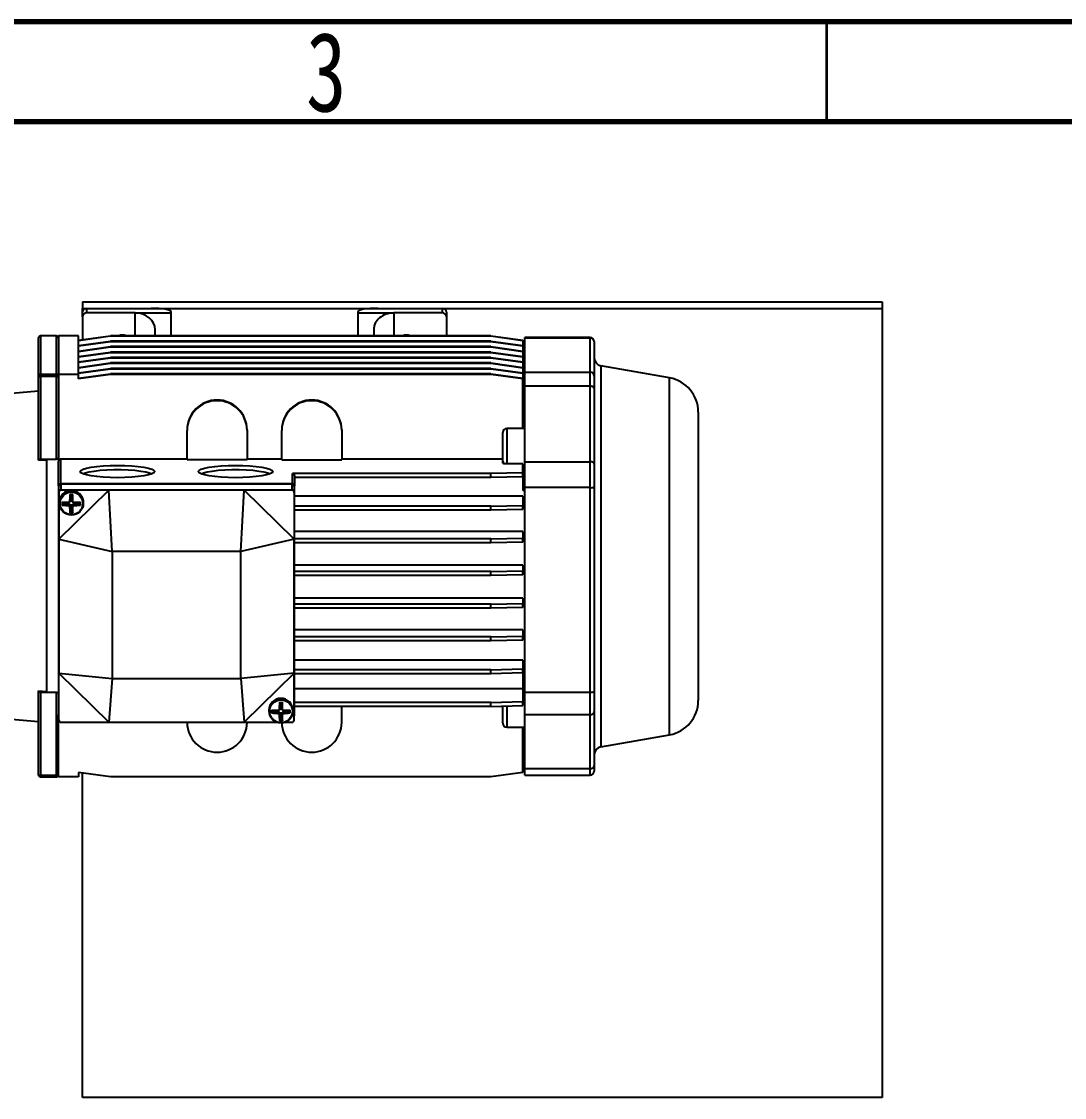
# Model space of a CAD drawing. Header units: millimetres. Extents: x 15 to 415, y 5 to 292.
# Drawn here: x 274.7 to 326.9, y 238.2 to 292 of the extents above; entities that cross this region are included whole.
import ezdxf

# ---------------------------------------------------------------- set-up
doc = ezdxf.new("R2010")
doc.units = ezdxf.units.MM
doc.styles.add('SLDTEXTSTYLE0', font='TXT', dxfattribs={"width": 0.75})

msp = doc.modelspace()

# ---------------------------------------------------------------- linework, layer by layer
at = {"color": 7, "linetype": 'Continuous', "lineweight": 70}
for p, q in [((15, 292), (415, 292)), ((20, 287), (410, 287))]:
    msp.add_line(p, q, dxfattribs=at)
at = {"color": 7, "linetype": 'Continuous', "lineweight": 35}
msp.add_line((315, 287), (315, 292), dxfattribs=at)
at = {"color": 7, "linetype": 'Continuous', "lineweight": 25}
for p, q in [((277.766, 277.987), (277.766, 277.658)), ((277.766, 277.987), (317.766, 277.987)), ((277.766, 277.461), (277.766, 277.658)), ((277.766, 277.658), (317.766, 277.658)), ((277.966, 277.658), (277.966, 277.427)), ((277.966, 277.658), (281.199, 277.658)), ((292.533, 277.658), (295.766, 277.658)), ((295.766, 277.427), (295.766, 277.658)), ((317.766, 277.987), (317.766, 277.658)), ((317.766, 277.658), (317.766, 238.204)), ((277.766, 277.23), (277.766, 277.461)), ((277.766, 277.23), (277.766, 276.099)), ((280.399, 277.427), (277.966, 277.427)), ((280.399, 277.427), (282.199, 277.427)), ((280.399, 276.293), (280.399, 277.427)), ((282.199, 277.427), (282.199, 277.493)), ((282.199, 276.293), (282.199, 277.427)), ((291.533, 277.493), (291.533, 277.427)), ((291.533, 277.427), (291.533, 276.293)), ((291.533, 277.427), (293.333, 277.427)), ((295.766, 277.427), (293.333, 277.427)), ((293.333, 277.427), (293.333, 276.293)), ((295.966, 277.461), (295.966, 277.23)), ((295.966, 277.23), (295.966, 276.293)), ((281.399, 276.293), (281.399, 276.592)), ((292.333, 276.592), (292.333, 276.293)), ((275.566, 274.267), (275.566, 276.178)), ((276.466, 276.278), (275.666, 276.278)), ((275.666, 276.277), (275.666, 276.278)), ((275.666, 276.277), (275.666, 274.366)), ((276.466, 276.277), (275.666, 276.277)), ((276.466, 276.277), (276.466, 276.278)), ((276.466, 274.366), (276.466, 276.277)), ((277.566, 276.293), (276.566, 276.293)), ((276.566, 276.293), (276.566, 274.349)), ((277.566, 274.349), (277.566, 276.293)), ((277.566, 276.071), (279.166, 276.293)), ((279.166, 276.26), (277.566, 276.038)), ((277.566, 275.798), (279.166, 276.02)), ((279.166, 275.987), (277.566, 275.765)), ((279.166, 276.26), (279.166, 276.293)), ((298.189, 276.293), (279.166, 276.293)), ((298.189, 276.26), (279.166, 276.26)), ((279.166, 275.987), (279.166, 276.02)), ((298.189, 276.02), (279.166, 276.02)), ((298.189, 275.987), (279.166, 275.987)), ((298.189, 276.293), (299.789, 276.071)), ((298.189, 276.26), (298.189, 276.293)), ((299.789, 276.038), (298.189, 276.26)), ((298.189, 275.987), (298.189, 276.02)), ((298.189, 276.02), (299.789, 275.798)), ((299.789, 275.765), (298.189, 275.987)), ((299.789, 276.038), (299.789, 276.071)), ((299.789, 276.038), (299.789, 275.798)), ((303.16, 276.198), (299.889, 276.198)), ((299.889, 276.175), (299.889, 276.198)), ((303.16, 276.175), (299.889, 276.175)), ((299.889, 274.467), (299.889, 276.175)), ((303.16, 276.175), (303.16, 276.198)), ((303.16, 274.467), (303.16, 276.175)), ((303.36, 275.998), (303.36, 275.978)), ((303.36, 275.978), (303.36, 274.27)), ((277.566, 275.525), (279.166, 275.747)), ((279.166, 275.714), (277.566, 275.492)), ((277.566, 275.252), (279.166, 275.474)), ((279.166, 275.441), (277.566, 275.219)), ((279.166, 275.714), (279.166, 275.747)), ((298.189, 275.747), (279.166, 275.747)), ((298.189, 275.714), (279.166, 275.714)), ((279.166, 275.441), (279.166, 275.474)), ((298.189, 275.474), (279.166, 275.474)), ((298.189, 275.441), (279.166, 275.441)), ((298.189, 275.747), (299.789, 275.525)), ((298.189, 275.714), (298.189, 275.747)), ((299.789, 275.492), (298.189, 275.714)), ((298.189, 275.474), (299.789, 275.252)), ((298.189, 275.441), (298.189, 275.474)), ((299.789, 275.219), (298.189, 275.441)), ((299.789, 275.765), (299.789, 275.798)), ((299.789, 275.765), (299.789, 275.525)), ((299.789, 275.492), (299.789, 275.525)), ((299.789, 275.492), (299.789, 275.252)), ((277.566, 274.98), (279.166, 275.201)), ((279.166, 275.168), (277.566, 274.946)), ((277.566, 274.707), (279.166, 274.928)), ((279.166, 275.168), (279.166, 275.201)), ((298.189, 275.201), (279.166, 275.201)), ((298.189, 275.168), (279.166, 275.168)), ((279.166, 274.895), (279.166, 274.928)), ((298.189, 274.928), (279.166, 274.928)), ((298.189, 275.168), (298.189, 275.201)), ((298.189, 275.201), (299.789, 274.98)), ((299.789, 274.946), (298.189, 275.168)), ((298.189, 274.928), (299.789, 274.707)), ((298.189, 274.895), (298.189, 274.928)), ((299.789, 275.219), (299.789, 275.252)), ((299.789, 275.219), (299.789, 274.98)), ((299.789, 274.946), (299.789, 274.98)), ((299.789, 274.946), (299.789, 274.707)), ((275.666, 274.251), (275.666, 274.366)), ((275.666, 274.366), (276.466, 274.366)), ((276.466, 274.251), (276.466, 274.366)), ((279.166, 274.895), (277.566, 274.673)), ((277.566, 274.434), (279.166, 274.656)), ((279.166, 274.622), (277.566, 274.4)), ((277.566, 274.161), (279.166, 274.383)), ((298.189, 274.895), (279.166, 274.895)), ((279.166, 274.622), (279.166, 274.656)), ((298.189, 274.656), (279.166, 274.656)), ((298.189, 274.622), (279.166, 274.622)), ((279.166, 274.349), (279.166, 274.383)), ((298.189, 274.383), (279.166, 274.383)), ((299.789, 274.673), (298.189, 274.895)), ((298.189, 274.656), (299.789, 274.434)), ((298.189, 274.622), (298.189, 274.656)), ((299.789, 274.4), (298.189, 274.622)), ((298.189, 274.349), (298.189, 274.383)), ((298.189, 274.383), (299.789, 274.161)), ((299.789, 274.673), (299.789, 274.707)), ((299.789, 274.673), (299.789, 274.434)), ((299.789, 274.4), (299.789, 274.434)), ((299.789, 274.4), (299.789, 274.161)), ((299.889, 274.467), (303.16, 274.467)), ((299.889, 273.765), (299.889, 274.467)), ((303.16, 273.765), (303.16, 274.467)), ((307.133, 274.183), (303.69, 274.79)), ((303.69, 274.79), (303.69, 255.731)), ((275.566, 270.105), (275.566, 274.267)), ((276.466, 274.251), (275.666, 274.251)), ((275.666, 274.251), (275.666, 270.112)), ((276.466, 270.112), (276.466, 274.251)), ((277.566, 274.349), (276.566, 274.349)), ((276.566, 274.349), (276.566, 270.112)), ((277.566, 274.127), (277.566, 274.349)), ((279.166, 274.349), (277.566, 274.127)), ((298.189, 274.349), (279.166, 274.349)), ((299.789, 274.127), (298.189, 274.349)), ((299.789, 274.127), (299.789, 274.161)), ((299.789, 271.65), (299.789, 274.127)), ((303.36, 274.27), (303.36, 273.648)), ((307.133, 274.061), (307.133, 274.183)), ((307.133, 256.338), (307.133, 274.061)), ((275.566, 273.523), (272.566, 273.26)), ((299.889, 273.809), (299.789, 273.809)), ((299.889, 273.61), (299.789, 273.61)), ((303.16, 273.765), (299.889, 273.765)), ((299.889, 269.99), (299.889, 273.765)), ((303.16, 269.99), (303.16, 273.765)), ((303.36, 273.648), (303.36, 269.873)), ((308.566, 272.475), (308.566, 258.045)), ((282.999, 271.592), (282.999, 271.559)), ((282.999, 270.079), (282.999, 271.559)), ((285.999, 271.592), (285.999, 271.559)), ((285.999, 271.559), (285.999, 270.079)), ((287.733, 271.592), (287.733, 271.559)), ((287.733, 270.079), (287.733, 271.559)), ((290.733, 271.592), (290.733, 271.559)), ((290.733, 271.559), (290.733, 270.079)), ((298.789, 269.999), (298.789, 271.45)), ((299.889, 271.65), (298.989, 271.65)), ((298.989, 271.65), (298.989, 269.88)), ((275.574, 270.062), (275.566, 270.105)), ((275.574, 270.062), (275.966, 270.082)), ((275.666, 270.112), (275.966, 270.112)), ((275.966, 270.112), (275.966, 258.465)), ((275.966, 270.112), (276.466, 270.112)), ((276.566, 270.112), (276.566, 270.014)), ((276.666, 270.112), (276.666, 268.887)), ((282.999, 270.112), (276.666, 270.112)), ((285.999, 270.079), (282.999, 270.079)), ((287.733, 270.112), (285.999, 270.112)), ((287.733, 270.079), (290.733, 270.079)), ((298.789, 270.112), (290.733, 270.112)), ((276.566, 268.788), (276.566, 269.997)), ((298.789, 269.926), (298.789, 269.999)), ((299.789, 269.88), (298.989, 269.88)), ((299.789, 269.442), (299.789, 269.88)), ((299.889, 269.836), (299.789, 269.836)), ((299.789, 269.754), (299.889, 269.754)), ((299.889, 269.99), (303.16, 269.99)), ((299.889, 268.697), (299.889, 269.99)), ((303.16, 268.697), (303.16, 269.99)), ((303.36, 269.873), (303.36, 268.73)), ((298.189, 269.405), (288.275, 269.405)), ((288.275, 268.887), (288.275, 269.405)), ((288.375, 269.306), (288.375, 268.788)), ((298.189, 269.205), (288.375, 269.205)), ((299.789, 269.442), (298.189, 269.405)), ((298.189, 269.205), (298.189, 269.405)), ((299.789, 269.242), (298.189, 269.205)), ((299.789, 269.242), (299.789, 269.442)), ((299.789, 269.242), (299.789, 268.546)), ((276.566, 268.788), (276.566, 257.338)), ((276.586, 268.475), (276.586, 268.768)), ((276.586, 266.113), (279.081, 268.574)), ((276.586, 268.475), (276.586, 266.113)), ((288.275, 268.887), (276.666, 268.887)), ((276.686, 268.867), (276.686, 268.574)), ((288.255, 268.867), (276.686, 268.867)), ((279.081, 268.574), (276.686, 268.574)), ((285.86, 268.574), (279.081, 268.574)), ((279.256, 265.501), (279.081, 268.574)), ((285.685, 265.501), (285.86, 268.574)), ((288.355, 266.113), (285.86, 268.574)), ((288.255, 268.574), (285.86, 268.574)), ((288.255, 268.574), (288.255, 268.867)), ((288.355, 268.768), (288.355, 268.475)), ((288.355, 268.475), (288.355, 266.113)), ((288.375, 257.338), (288.375, 268.788)), ((299.889, 268.546), (299.789, 268.546)), ((303.16, 268.697), (299.889, 268.697)), ((299.889, 258.466), (299.889, 268.697)), ((303.16, 258.466), (303.16, 268.697)), ((303.36, 268.73), (303.36, 258.499)), ((276.61, 267.959), (276.61, 267.915)), ((276.761, 267.971), (276.761, 267.871)), ((277.151, 267.987), (277.125, 267.964)), ((277.151, 268.356), (277.151, 267.987)), ((277.268, 267.987), (277.268, 268.356)), ((277.268, 267.987), (277.294, 267.964)), ((277.658, 267.871), (277.658, 267.971)), ((277.81, 267.915), (277.81, 267.959)), ((299.789, 268.265), (288.375, 268.265)), ((299.789, 268.265), (299.789, 267.807)), ((276.761, 267.871), (276.744, 267.823)), ((276.761, 267.871), (277.151, 267.871)), ((277.151, 267.871), (277.125, 267.798)), ((277.151, 267.487), (277.134, 267.438)), ((277.151, 267.871), (277.151, 267.487)), ((277.151, 267.487), (277.268, 267.487)), ((277.268, 267.871), (277.294, 267.798)), ((277.268, 267.871), (277.658, 267.871)), ((277.268, 267.487), (277.268, 267.871)), ((277.268, 267.487), (277.285, 267.438)), ((277.658, 267.871), (277.675, 267.823)), ((298.189, 267.77), (288.375, 267.77)), ((298.189, 267.57), (288.375, 267.57)), ((298.189, 267.77), (299.789, 267.807)), ((298.189, 267.57), (298.189, 267.77)), ((299.789, 267.607), (298.189, 267.57)), ((299.789, 267.607), (299.789, 267.807)), ((299.789, 266.507), (288.375, 266.507)), ((299.789, 266.507), (299.789, 266.171)), ((276.586, 266.113), (279.256, 265.501)), ((276.586, 266.113), (276.586, 259.426)), ((288.355, 266.113), (285.685, 265.501)), ((288.355, 259.426), (288.355, 266.113)), ((298.189, 266.134), (288.375, 266.134)), ((298.189, 265.934), (288.375, 265.934)), ((298.189, 266.134), (299.789, 266.171)), ((298.189, 265.934), (298.189, 266.134)), ((299.789, 265.971), (298.189, 265.934)), ((299.789, 265.971), (299.789, 266.171)), ((285.685, 265.501), (279.256, 265.501)), ((279.256, 265.501), (279.256, 259.16)), ((285.685, 259.16), (285.685, 265.501)), ((299.789, 264.812), (288.375, 264.812)), ((299.789, 264.812), (299.789, 264.536)), ((298.189, 264.499), (288.375, 264.499)), ((298.189, 264.299), (288.375, 264.299)), ((298.189, 264.499), (299.789, 264.536)), ((298.189, 264.299), (298.189, 264.499)), ((299.789, 264.336), (298.189, 264.299)), ((299.789, 264.336), (299.789, 264.536)), ((299.789, 263.173), (288.375, 263.173)), ((299.789, 263.173), (299.789, 262.901)), ((298.189, 262.864), (288.375, 262.864)), ((298.189, 262.664), (288.375, 262.664)), ((298.189, 262.864), (299.789, 262.901)), ((298.189, 262.664), (298.189, 262.864)), ((299.789, 262.701), (298.189, 262.664)), ((299.789, 262.701), (299.789, 262.901)), ((299.789, 261.59), (288.375, 261.59)), ((299.789, 261.59), (299.789, 261.265)), ((298.189, 261.228), (288.375, 261.228)), ((298.189, 261.028), (288.375, 261.028)), ((298.189, 261.228), (299.789, 261.265)), ((298.189, 261.028), (298.189, 261.228)), ((299.789, 261.065), (298.189, 261.028)), ((299.789, 261.065), (299.789, 261.265)), ((299.789, 260.069), (288.375, 260.069)), ((299.789, 260.069), (299.789, 259.63)), ((276.586, 259.426), (279.256, 259.16)), ((276.586, 259.426), (279.081, 256.966)), ((276.586, 257.064), (276.586, 259.426)), ((288.355, 259.426), (285.685, 259.16)), ((288.355, 259.426), (285.86, 256.966)), ((288.355, 257.064), (288.355, 259.426)), ((298.189, 259.593), (288.375, 259.593)), ((298.189, 259.393), (288.375, 259.393)), ((298.189, 259.593), (299.789, 259.63)), ((298.189, 259.393), (298.189, 259.593)), ((299.789, 259.43), (298.189, 259.393)), ((299.789, 259.66), (299.889, 259.66)), ((299.789, 259.43), (299.789, 259.63)), ((299.789, 259.43), (299.789, 258.465)), ((279.256, 259.16), (279.081, 256.966)), ((279.256, 259.16), (285.685, 259.16)), ((285.685, 259.16), (285.86, 256.966)), ((275.566, 258.505), (275.574, 258.535)), ((275.566, 254.343), (275.566, 258.505)), ((275.574, 258.535), (275.966, 258.507)), ((275.666, 258.465), (275.666, 254.326)), ((275.666, 258.465), (275.966, 258.465)), ((275.966, 258.465), (276.466, 258.465)), ((276.466, 254.326), (276.466, 258.465)), ((290.718, 258.636), (288.375, 258.636)), ((290.719, 258.632), (288.375, 258.632)), ((290.719, 258.632), (290.718, 258.636)), ((299.789, 258.632), (290.719, 258.632)), ((290.719, 258.632), (290.719, 258.632)), ((299.789, 258.465), (299.789, 257.995)), ((299.889, 258.408), (299.789, 258.408)), ((299.889, 258.293), (299.789, 258.293)), ((299.889, 258.466), (303.16, 258.466)), ((299.889, 257.34), (299.889, 258.466)), ((303.16, 257.34), (303.16, 258.466)), ((303.36, 258.499), (303.36, 257.503)), ((287.634, 257.961), (287.634, 257.591)), ((287.751, 257.591), (287.751, 257.961)), ((298.189, 257.958), (288.375, 257.958)), ((298.189, 257.758), (288.375, 257.758)), ((290.733, 256.952), (290.733, 257.758)), ((298.189, 257.958), (299.789, 257.995)), ((298.189, 257.758), (298.189, 257.958)), ((298.189, 257.758), (299.789, 257.795)), ((298.789, 256.912), (298.789, 257.771)), ((298.989, 257.776), (298.989, 256.712)), ((299.789, 257.795), (299.789, 257.995)), ((272.566, 257.26), (275.566, 256.998)), ((276.566, 254.228), (276.566, 257.338)), ((287.093, 257.563), (287.093, 257.519)), ((287.244, 257.476), (287.228, 257.428)), ((287.244, 257.576), (287.244, 257.476)), ((287.244, 257.476), (287.634, 257.476)), ((287.634, 257.591), (287.609, 257.568)), ((287.634, 257.476), (287.609, 257.402)), ((287.634, 257.476), (287.634, 257.091)), ((287.751, 257.591), (287.777, 257.568)), ((287.751, 257.091), (287.751, 257.476)), ((287.751, 257.476), (287.777, 257.402)), ((287.751, 257.476), (288.141, 257.476)), ((288.141, 257.476), (288.141, 257.576)), ((288.141, 257.476), (288.158, 257.428)), ((288.293, 257.519), (288.293, 257.563)), ((303.16, 257.34), (299.889, 257.34)), ((299.889, 254.645), (299.889, 257.34)), ((303.16, 254.645), (303.16, 257.34)), ((303.36, 257.503), (303.36, 254.808)), ((276.686, 256.966), (279.081, 256.966)), ((279.081, 256.966), (285.86, 256.966)), ((282.999, 256.966), (282.999, 256.952)), ((285.86, 256.966), (287.481, 256.966)), ((285.999, 256.952), (285.999, 256.966)), ((287.634, 257.091), (287.618, 257.043)), ((287.634, 257.091), (287.751, 257.091)), ((287.751, 257.091), (287.768, 257.043)), ((287.905, 256.966), (288.255, 256.966)), ((298.989, 256.712), (299.889, 256.712)), ((299.789, 254.449), (299.789, 256.712)), ((303.69, 255.731), (307.133, 256.338)), ((299.889, 254.645), (303.16, 254.645)), ((299.889, 254.322), (299.889, 254.645)), ((303.16, 254.322), (303.16, 254.645)), ((303.36, 254.808), (303.36, 254.522)), ((275.666, 254.326), (276.466, 254.326)), ((275.666, 254.326), (275.666, 254.243)), ((275.666, 254.243), (276.466, 254.243)), ((276.466, 254.326), (276.466, 254.243)), ((277.566, 254.228), (276.566, 254.228)), ((279.166, 254.228), (277.566, 254.449)), ((277.566, 254.449), (277.566, 254.228)), ((277.766, 238.204), (277.766, 254.422)), ((298.189, 254.228), (279.166, 254.228)), ((299.789, 254.449), (298.189, 254.228)), ((299.889, 254.322), (303.16, 254.322)), ((317.766, 238.204), (277.766, 238.204))]:
    msp.add_line(p, q, dxfattribs=at)
at = {"color": 7, "linetype": 'Continuous', "lineweight": 25, "flags": 128}
for points in [[(282.199, 277.493), (282.18, 277.525), (282.123, 277.556), (282.031, 277.585), (281.906, 277.61), (281.755, 277.63), (281.582, 277.645), (281.394, 277.655), (281.199, 277.658)], [(292.533, 277.658), (292.337, 277.655), (292.15, 277.645), (291.977, 277.63), (291.825, 277.61), (291.701, 277.585), (291.609, 277.556), (291.552, 277.525), (291.533, 277.493)], [(303.36, 273.648), (303.356, 273.671), (303.344, 273.693), (303.326, 273.713), (303.301, 273.731), (303.271, 273.745), (303.236, 273.756), (303.199, 273.762), (303.16, 273.765)], [(279.518, 269.193), (279.155, 269.199), (278.806, 269.216), (278.484, 269.245), (278.202, 269.283), (277.97, 269.329), (277.798, 269.382), (277.692, 269.44), (277.657, 269.499), (277.692, 269.559), (277.798, 269.617), (277.97, 269.67), (278.202, 269.716), (278.484, 269.754), (278.806, 269.782), (279.155, 269.8), (279.518, 269.806), (279.881, 269.8), (280.23, 269.782), (280.552, 269.754), (280.834, 269.716), (281.066, 269.67), (281.238, 269.617), (281.344, 269.559), (281.38, 269.499), (281.344, 269.44), (281.238, 269.382), (281.066, 269.329), (280.834, 269.283), (280.552, 269.245), (280.23, 269.216), (279.881, 269.199), (279.518, 269.193)], [(277.796, 269.383), (277.91, 269.432), (278.102, 269.483), (278.352, 269.526), (278.649, 269.56), (278.982, 269.583), (279.337, 269.595), (279.699, 269.595), (280.054, 269.583), (280.387, 269.56), (280.685, 269.526), (280.934, 269.483), (281.126, 269.432), (281.24, 269.383)], [(285.422, 269.806), (285.786, 269.8), (286.135, 269.782), (286.457, 269.754), (286.739, 269.716), (286.97, 269.67), (287.142, 269.617), (287.248, 269.559), (287.284, 269.499), (287.248, 269.44), (287.142, 269.382), (286.97, 269.329), (286.739, 269.283), (286.457, 269.245), (286.135, 269.216), (285.786, 269.199), (285.422, 269.193), (285.059, 269.199), (284.71, 269.216), (284.388, 269.245), (284.106, 269.283), (283.875, 269.329), (283.703, 269.382), (283.597, 269.44), (283.561, 269.499), (283.597, 269.559), (283.703, 269.617), (283.875, 269.67), (284.106, 269.716), (284.388, 269.754), (284.71, 269.782), (285.059, 269.8), (285.422, 269.806)], [(283.7, 269.383), (283.815, 269.432), (284.006, 269.483), (284.256, 269.526), (284.553, 269.56), (284.886, 269.583), (285.241, 269.595), (285.604, 269.595), (285.959, 269.583), (286.292, 269.56), (286.589, 269.526), (286.839, 269.483), (287.03, 269.432), (287.144, 269.383)], [(303.36, 269.873), (303.356, 269.896), (303.344, 269.918), (303.326, 269.938), (303.301, 269.956), (303.271, 269.97), (303.236, 269.981), (303.199, 269.987), (303.16, 269.99)]]:
    msp.add_lwpolyline(points, dxfattribs=at)
at = {"color": 7, "linetype": 'Continuous', "lineweight": 25}
for centre, radius in [((277.216, 267.913), 0.594), ((277.215, 267.908), 0.566), ((287.699, 257.518), 0.594), ((287.698, 257.513), 0.566)]:
    msp.add_circle(centre, radius, dxfattribs=at)
for centre, radius, start, end in [((277.965, 277.459), 0.199, 89.6092, 179.6038), ((295.767, 277.459), 0.199, 0.3962, 90.3908), ((277.965, 277.229), 0.199, 89.6092, 179.6038), ((295.767, 277.229), 0.199, 0.3962, 90.3908), ((275.666, 276.178), 0.1, 90, 180), ((275.665, 276.177), 0.0993, 89.6092, 179.6038), ((276.467, 276.177), 0.0993, 0.3962, 90.3908), ((279.766, 275.735), 0.587, 71.6974, 108.3026), ((293.966, 275.735), 0.587, 71.6974, 108.3026), ((303.16, 275.998), 0.2, 0, 90), ((303.161, 275.976), 0.199, 0.3962, 90.3908), ((303.76, 275.184), 0.4, 180, 260), ((275.665, 274.266), 0.0993, 89.6092, 179.6038), ((276.467, 274.266), 0.0993, 0.3962, 90.3908), ((303.161, 274.269), 0.199, 0.3962, 90.3908), ((275.642, 274.415), 0.166, 242.8804, 278.4247), ((276.49, 274.415), 0.166, 261.5753, 297.1196), ((306.832, 272.475), 1.734, 0, 80), ((284.499, 271.576), 1.5, 0.5894, 179.4106), ((284.499, 271.543), 1.5, 0.5894, 179.4106), ((289.233, 271.576), 1.5, 0.5894, 179.4106), ((289.233, 271.543), 1.5, 0.5894, 179.4106), ((298.989, 271.45), 0.2, 90, 180), ((276.665, 270.013), 0.0993, 89.6092, 179.6038), ((298.934, 270.001), 0.145, 180.9233, 225.7456), ((288.275, 269.306), 0.0993, 0.3962, 90.3908), ((276.665, 268.787), 0.0993, 89.6092, 179.6038), ((276.685, 268.767), 0.0993, 89.6092, 179.6038), ((276.685, 268.474), 0.0993, 89.6092, 179.6038), ((277.21, 267.952), 0.6, 0.5955, 179.4045), ((288.255, 268.767), 0.0993, 0.3962, 90.3908), ((288.255, 268.474), 0.0993, 0.3962, 90.3908), ((288.275, 268.787), 0.0993, 0.3962, 90.3908), ((303.208, 269.025), 0.332, 261.5753, 297.1196), ((277.193, 280.462), 12.499, 267.9409, 269.6888), ((288.138, 267.897), 11.394, 179.6262, 180.3738), ((289.52, 267.882), 12.395, 177.8068, 179.6219), ((277.21, 281.441), 13.085, 269.67, 270.33), ((264.899, 267.882), 12.395, 0.3781, 2.1932), ((277.226, 280.462), 12.499, 270.3112, 272.0591), ((266.281, 267.897), 11.394, 359.6262, 0.3738), ((277.194, 271.724), 3.927, 263.4197, 268.9959), ((286.627, 267.851), 9.501, 180.3202, 182.4883), ((277.21, 271.522), 4.084, 268.9426, 271.0574), ((267.792, 267.851), 9.501, 357.5117, 359.6798), ((277.225, 271.724), 3.927, 271.0041, 276.5803), ((289.272, 258.432), 1.46, 7.8765, 8.041), ((303.208, 258.794), 0.332, 261.5753, 297.1196), ((287.693, 257.557), 0.6, 0.5955, 179.4045), ((300.004, 257.487), 12.395, 177.8068, 179.6219), ((287.693, 271.045), 13.085, 269.67, 270.33), ((275.382, 257.487), 12.395, 0.3781, 2.1932), ((306.832, 258.045), 1.734, 280, 0), ((276.664, 257.338), 0.0978, 180.0516, 217.293), ((298.622, 257.502), 11.394, 179.6262, 180.3738), ((287.677, 270.067), 12.499, 267.9409, 269.6888), ((287.678, 261.329), 3.927, 263.4197, 268.9959), ((297.11, 257.455), 9.501, 180.3202, 182.4883), ((278.276, 257.455), 9.501, 357.5117, 359.6798), ((287.709, 270.067), 12.499, 270.3112, 272.0591), ((287.708, 261.329), 3.927, 271.0041, 276.5803), ((276.764, 257.502), 11.394, 359.6262, 0.3738), ((288.277, 257.338), 0.0978, 322.707, 359.9484), ((303.177, 257.524), 0.184, 264.744, 353.5372), ((276.685, 257.065), 0.0993, 180.3962, 270.3908), ((284.499, 256.968), 1.5, 180.5894, 359.4106), ((287.693, 261.127), 4.084, 268.9426, 271.0574), ((289.233, 256.968), 1.5, 180.5894, 359.4106), ((288.255, 257.065), 0.0993, 269.6092, 359.6038), ((298.989, 256.912), 0.2, 180, 270), ((303.76, 255.337), 0.4, 100, 180), ((303.177, 254.828), 0.184, 264.744, 353.5372), ((303.16, 254.522), 0.2, 270, 0), ((275.666, 254.343), 0.1, 180, 270), ((275.642, 254.49), 0.166, 242.8804, 278.4247), ((276.466, 254.343), 0.1, 270, 0), ((276.49, 254.49), 0.166, 261.5753, 297.1196)]:
    msp.add_arc(centre, radius, start, end, dxfattribs=at)
for centre, major_axis, ratio, start_param, end_param in [((280.399, 276.592), (1, 0), 0.835021, 0, 1.570796), ((293.333, 276.592), (1, 0), 0.835021, 1.570796, 3.141593), ((275.666, 270.03), (0.1, 0), 0.821753, 1.570796, 2.745127), ((298.989, 269.926), (0.2, 0), 0.232789, 3.141593, 3.816869), ((275.666, 258.58), (0, 0.115), 0.868836, 1.967262, 3.141593)]:
    msp.add_ellipse(centre, major_axis=major_axis, ratio=ratio, start_param=start_param, end_param=end_param, dxfattribs=at)
for points, knots in [([(276.566, 270.226), (276.564, 270.208), (276.561, 270.179), (276.538, 270.144), (276.512, 270.124), (276.488, 270.114), (276.472, 270.113), (276.466, 270.112)], [0, 0, 0, 0, 0.335418, 0.578325, 0.756569, 0.898538, 1, 1, 1, 1]), ([(298.989, 269.88), (298.979, 269.88), (298.951, 269.88), (298.908, 269.883), (298.864, 269.889), (298.844, 269.894), (298.833, 269.897)], [0, 0, 0, 0, 0.1571542, 0.4185603, 0.6968785, 1, 1, 1, 1]), ([(276.466, 258.465), (276.475, 258.464), (276.493, 258.463), (276.519, 258.453), (276.545, 258.436), (276.563, 258.412), (276.565, 258.393), (276.566, 258.384)], [0, 0, 0, 0, 0.140981, 0.28129, 0.479706, 0.753579, 1, 1, 1, 1])]:
    msp.add_open_spline(points, degree=3, knots=knots, dxfattribs=at)

# ---------------------------------------------------------------- texts
at = {"color": 7, "linetype": 'Continuous', "lineweight": 0, "insert": (289.96, 291.469), "char_height": 3.969, "attachment_point": 2, "style": 'SLDTEXTSTYLE0'}
msp.add_mtext('3', dxfattribs=at)

doc.saveas('drawing.dxf')
